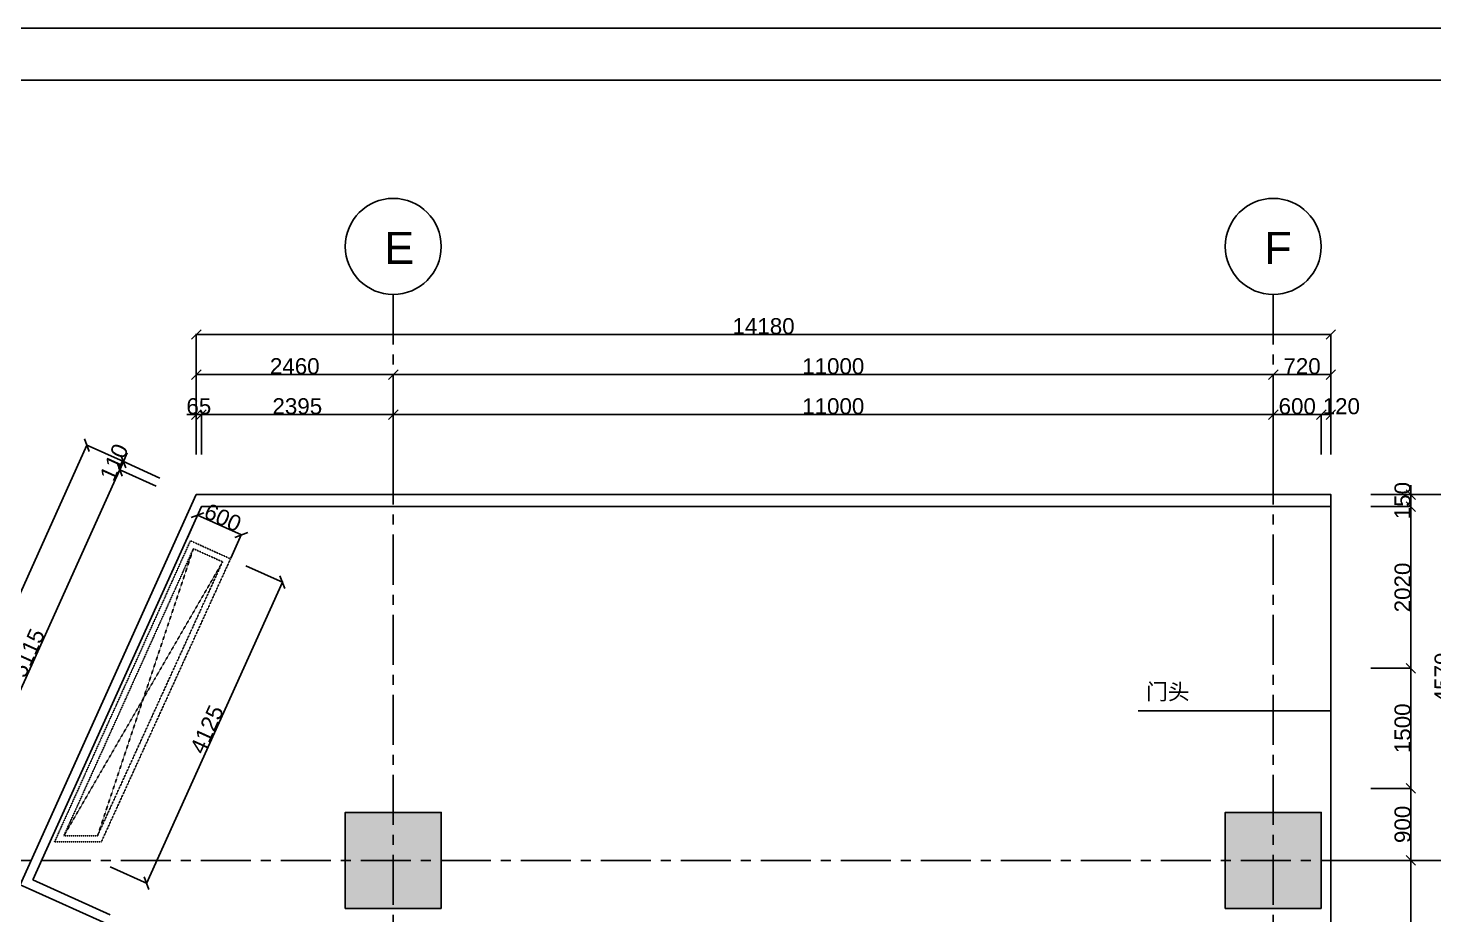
# Model space of a CAD drawing. Header units: inches. Extents: x -17602 to 171571, y -36276 to 39274.
# Drawn here: x -8510 to 9062, y 2855 to 13931 of the extents above; entities that cross this region are included whole.
import ezdxf

# ---------------------------------------------------------------- set-up
doc = ezdxf.new("R2010")
doc.units = ezdxf.units.IN
doc.header["$MEASUREMENT"] = 0
doc.linetypes.add('CENTER', pattern=[2, 1.25, -0.25, 0.25, -0.25])
doc.linetypes.add('HIDDEN_PD8', pattern=[0.75, 0.5, -0.25])
for name, color, linetype in [('DIM', 3, 'Continuous'), ('DIM TEXT', 7, 'Continuous'), ('WALL', 255, 'Continuous'), ('轴线', 10, 'CENTER')]:
    doc.layers.add(name, color=color, linetype=linetype)
doc.styles.get("Standard").update_dxf_attribs({"font": 'arial.ttf'})
doc.dimstyles.new('DIM-200MM', dxfattribs={"dimtxt": 200, "dimasz": 120, "dimexe": 10, "dimexo": 10, "dimgap": 0.7, "dimtad": 1, "dimdec": 0, "dimrnd": 5, "dimzin": 1, "dimdsep": 46, "dimtxsty": 'Standard', "dimblk": 'OBLIQUE', "dimcen": 0.5, "dimdle": 1, "dimclrd": 256, "dimclre": 256, "dimclrt": 7, "dimaunit": 1, "dimadec": 0, "dimazin": 0, "dimtfac": 1, "dimtdec": 0, "dimtix": 1, "dimtmove": 2, "dimatfit": 3, "dimfxl": 0, "dimtolj": 1, "dimtzin": 1, "dimarcsym": 0})

# ---------------------------------------------------------------- blocks, each defined once
blk = doc.blocks.new('_Oblique')
at = {"color": 0, "linetype": 'ByBlock', "lineweight": -2}
blk.add_line((-0.5, -0.5), (0.5, 0.5), dxfattribs=at)
blk = doc.blocks.new('*D7')
at = {"layer": 'DEFPOINTS', "color": 0, "transparency": 16777216}
for p in [(7774, 3535), (8774, 3535), (7774, -2677)]:
    blk.add_point(p, dxfattribs=at)
at = {"layer": 'DIM', "lineweight": -2, "transparency": 16777216}
for p, q in [((8274, 3535), (8784, 3535)), ((8774, -2678), (8774, 3536)), ((8274, -2677), (8784, -2677))]:
    blk.add_line(p, q, dxfattribs=at)
at = {"layer": 'DIM', "lineweight": -2, "transparency": 16777216, "xscale": 120, "yscale": 120, "zscale": 120}
for p, rotation in [((8774, 3535), 90), ((8774, -2677), 270)]:
    blk.add_blockref('_Oblique', p, dxfattribs=dict(at, rotation=rotation))
at = {"layer": 'DIM', "color": 7, "transparency": 16777216, "insert": (8671, 429), "char_height": 200, "attachment_point": 5, "rotation": 90}
blk.add_mtext('\\A1;6210', dxfattribs=at)
blk = doc.blocks.new('*D8')
at = {"layer": 'DEFPOINTS', "color": 0, "transparency": 16777216}
for p in [(7774, 5935), (8774, 5935), (7774, 4435)]:
    blk.add_point(p, dxfattribs=at)
at = {"layer": 'DIM', "lineweight": -2, "transparency": 16777216}
for p, q in [((8274, 5935), (8784, 5935)), ((8774, 4434), (8774, 5936)), ((8274, 4435), (8784, 4435))]:
    blk.add_line(p, q, dxfattribs=at)
at = {"layer": 'DIM', "lineweight": -2, "transparency": 16777216, "xscale": 120, "yscale": 120, "zscale": 120}
for p, rotation in [((8774, 5935), 90), ((8774, 4435), 270)]:
    blk.add_blockref('_Oblique', p, dxfattribs=dict(at, rotation=rotation))
at = {"layer": 'DIM', "color": 7, "transparency": 16777216, "insert": (8671, 5185), "char_height": 200, "attachment_point": 5, "rotation": 90}
blk.add_mtext('\\A1;1500', dxfattribs=at)
blk = doc.blocks.new('*D9')
at = {"layer": 'DEFPOINTS', "color": 0, "transparency": 16777216}
for p in [(7774, 7954), (8774, 7954), (7774, 5935)]:
    blk.add_point(p, dxfattribs=at)
at = {"layer": 'DIM', "lineweight": -2, "transparency": 16777216}
for p, q in [((8274, 7954), (8784, 7954)), ((8774, 5934), (8774, 7955)), ((8274, 5935), (8784, 5935))]:
    blk.add_line(p, q, dxfattribs=at)
at = {"layer": 'DIM', "lineweight": -2, "transparency": 16777216, "xscale": 120, "yscale": 120, "zscale": 120}
for p, rotation in [((8774, 7954), 90), ((8774, 5935), 270)]:
    blk.add_blockref('_Oblique', p, dxfattribs=dict(at, rotation=rotation))
at = {"layer": 'DIM', "color": 7, "transparency": 16777216, "insert": (8671, 6944), "char_height": 200, "attachment_point": 5, "rotation": 90}
blk.add_mtext('\\A1;2020', dxfattribs=at)
blk = doc.blocks.new('*D10')
at = {"layer": 'DEFPOINTS', "color": 0, "transparency": 16777216}
for p in [(7774, 8104), (8774, 8104), (7774, 7954)]:
    blk.add_point(p, dxfattribs=at)
at = {"layer": 'DIM', "lineweight": -2, "transparency": 16777216}
for p, q in [((8274, 8104), (8784, 8104)), ((8774, 8104), (8774, 8224)), ((8774, 7954), (8774, 8104)), ((8274, 7954), (8784, 7954)), ((8774, 7954), (8774, 7834))]:
    blk.add_line(p, q, dxfattribs=at)
at = {"layer": 'DIM', "lineweight": -2, "transparency": 16777216, "xscale": 120, "yscale": 120, "zscale": 120}
for p, rotation in [((8774, 8104), 270), ((8774, 7954), 90)]:
    blk.add_blockref('_Oblique', p, dxfattribs=dict(at, rotation=rotation))
at = {"layer": 'DIM', "color": 7, "transparency": 16777216, "insert": (8671, 8029), "char_height": 200, "attachment_point": 5, "rotation": 90}
blk.add_mtext('\\A1;150', dxfattribs=at)
blk = doc.blocks.new('*D11')
at = {"layer": 'DEFPOINTS', "color": 0, "transparency": 16777216}
for p in [(7774, 8104), (7774, -2827), (9774, -2827)]:
    blk.add_point(p, dxfattribs=at)
at = {"layer": 'DIM', "lineweight": -2, "transparency": 16777216}
for p, q in [((9274, 8104), (9784, 8104)), ((9774, 8105), (9774, -2828)), ((9274, -2827), (9784, -2827))]:
    blk.add_line(p, q, dxfattribs=at)
at = {"layer": 'DIM', "lineweight": -2, "transparency": 16777216, "xscale": 120, "yscale": 120, "zscale": 120}
for p, rotation in [((9774, 8104), 90), ((9774, -2827), 270)]:
    blk.add_blockref('_Oblique', p, dxfattribs=dict(at, rotation=rotation))
at = {"layer": 'DIM', "color": 7, "transparency": 16777216, "insert": (9671, 2639), "char_height": 200, "attachment_point": 5, "rotation": 90}
blk.add_mtext('\\A1;10930', dxfattribs=at)
blk = doc.blocks.new('*D12')
at = {"layer": 'DEFPOINTS', "color": 0, "transparency": 16777216}
for p in [(7774, 3535), (9274, 3535), (7774, -2827)]:
    blk.add_point(p, dxfattribs=at)
at = {"layer": 'DIM', "lineweight": -2, "transparency": 16777216}
for p, q in [((8774, 3535), (9284, 3535)), ((9274, -2828), (9274, 3536)), ((8774, -2827), (9284, -2827))]:
    blk.add_line(p, q, dxfattribs=at)
at = {"layer": 'DIM', "lineweight": -2, "transparency": 16777216, "xscale": 120, "yscale": 120, "zscale": 120}
for p, rotation in [((9274, 3535), 90), ((9274, -2827), 270)]:
    blk.add_blockref('_Oblique', p, dxfattribs=dict(at, rotation=rotation))
at = {"layer": 'DIM', "color": 7, "transparency": 16777216, "insert": (9171, 354), "char_height": 200, "attachment_point": 5, "rotation": 90}
blk.add_mtext('\\A1;6360', dxfattribs=at)
blk = doc.blocks.new('*D13')
at = {"layer": 'DEFPOINTS', "color": 0, "transparency": 16777216}
for p in [(7774, 8104), (9274, 8104), (7774, 3535)]:
    blk.add_point(p, dxfattribs=at)
at = {"layer": 'DIM', "lineweight": -2, "transparency": 16777216}
for p, q in [((8774, 8104), (9284, 8104)), ((9274, 3534), (9274, 8105)), ((8774, 3535), (9284, 3535))]:
    blk.add_line(p, q, dxfattribs=at)
at = {"layer": 'DIM', "lineweight": -2, "transparency": 16777216, "xscale": 120, "yscale": 120, "zscale": 120}
for p, rotation in [((9274, 8104), 90), ((9274, 3535), 270)]:
    blk.add_blockref('_Oblique', p, dxfattribs=dict(at, rotation=rotation))
at = {"layer": 'DIM', "color": 7, "transparency": 16777216, "insert": (9171, 5820), "char_height": 200, "attachment_point": 5, "rotation": 90}
blk.add_mtext('\\A1;4570', dxfattribs=at)
blk = doc.blocks.new('*D16')
at = {"layer": 'DEFPOINTS', "color": 0, "transparency": 16777216}
for p in [(7654, 9104), (7654, 7954), (7774, 7954)]:
    blk.add_point(p, dxfattribs=at)
at = {"layer": 'DIM', "lineweight": -2, "transparency": 16777216}
for p, q in [((7775, 9104), (7653, 9104)), ((7654, 8604), (7654, 9114)), ((7774, 8604), (7774, 9114))]:
    blk.add_line(p, q, dxfattribs=at)
at = {"layer": 'DIM', "lineweight": -2, "transparency": 16777216, "xscale": 120, "yscale": 120, "zscale": 120, "rotation": 180}
blk.add_blockref('_Oblique', (7654, 9104), dxfattribs=at)
at = {"layer": 'DIM', "lineweight": -2, "transparency": 16777216, "xscale": 120, "yscale": 120, "zscale": 120}
blk.add_blockref('_Oblique', (7774, 9104), dxfattribs=at)
at = {"layer": 'DIM', "color": 7, "transparency": 16777216, "insert": (7905, 9207), "char_height": 200, "attachment_point": 5}
blk.add_mtext('\\A1;120', dxfattribs=at)
blk = doc.blocks.new('*D17')
at = {"layer": 'DEFPOINTS', "color": 0, "transparency": 16777216}
for p in [(7774, 4435), (8774, 4435), (7774, 3535)]:
    blk.add_point(p, dxfattribs=at)
at = {"layer": 'DIM', "lineweight": -2, "transparency": 16777216}
for p, q in [((8274, 4435), (8784, 4435)), ((8774, 3534), (8774, 4436)), ((8274, 3535), (8784, 3535))]:
    blk.add_line(p, q, dxfattribs=at)
at = {"layer": 'DIM', "lineweight": -2, "transparency": 16777216, "xscale": 120, "yscale": 120, "zscale": 120}
for p, rotation in [((8774, 4435), 90), ((8774, 3535), 270)]:
    blk.add_blockref('_Oblique', p, dxfattribs=dict(at, rotation=rotation))
at = {"layer": 'DIM', "color": 7, "transparency": 16777216, "insert": (8671, 3985), "char_height": 200, "attachment_point": 5, "rotation": 90}
blk.add_mtext('\\A1;900', dxfattribs=at)
blk = doc.blocks.new('*D18')
at = {"layer": 'DEFPOINTS', "color": 0, "transparency": 16777216}
for p in [(-3946, 9104), (-3946, 7954), (7054, 7954)]:
    blk.add_point(p, dxfattribs=at)
at = {"layer": 'DIM', "lineweight": -2, "transparency": 16777216}
for p, q in [((7055, 9104), (-3947, 9104)), ((-3946, 8604), (-3946, 9114)), ((7054, 8604), (7054, 9114))]:
    blk.add_line(p, q, dxfattribs=at)
at = {"layer": 'DIM', "lineweight": -2, "transparency": 16777216, "xscale": 120, "yscale": 120, "zscale": 120, "rotation": 180}
blk.add_blockref('_Oblique', (-3946, 9104), dxfattribs=at)
at = {"layer": 'DIM', "lineweight": -2, "transparency": 16777216, "xscale": 120, "yscale": 120, "zscale": 120}
blk.add_blockref('_Oblique', (7054, 9104), dxfattribs=at)
at = {"layer": 'DIM', "color": 7, "transparency": 16777216, "insert": (1554, 9207), "char_height": 200, "attachment_point": 5}
blk.add_mtext('\\A1;11000', dxfattribs=at)
blk = doc.blocks.new('*D19')
at = {"layer": 'DEFPOINTS', "color": 0, "transparency": 16777216}
for p in [(-6408, 9104), (-6408, 8104), (-6344, 7954)]:
    blk.add_point(p, dxfattribs=at)
at = {"layer": 'DIM', "lineweight": -2, "transparency": 16777216}
for p, q in [((-6408, 9104), (-6528, 9104)), ((-6408, 8604), (-6408, 9114)), ((-6344, 9104), (-6408, 9104)), ((-6344, 8604), (-6344, 9114)), ((-6344, 9104), (-6224, 9104))]:
    blk.add_line(p, q, dxfattribs=at)
at = {"layer": 'DIM', "lineweight": -2, "transparency": 16777216, "xscale": 120, "yscale": 120, "zscale": 120}
blk.add_blockref('_Oblique', (-6408, 9104), dxfattribs=at)
at = {"layer": 'DIM', "lineweight": -2, "transparency": 16777216, "xscale": 120, "yscale": 120, "zscale": 120, "rotation": 180}
blk.add_blockref('_Oblique', (-6344, 9104), dxfattribs=at)
at = {"layer": 'DIM', "color": 7, "transparency": 16777216, "insert": (-6376, 9207), "char_height": 200, "attachment_point": 5}
blk.add_mtext('\\A1;65', dxfattribs=at)
blk = doc.blocks.new('*D20')
at = {"layer": 'DEFPOINTS', "color": 0, "transparency": 16777216}
for p in [(7654, 9104), (7054, 7954), (7654, 7954)]:
    blk.add_point(p, dxfattribs=at)
at = {"layer": 'DIM', "lineweight": -2, "transparency": 16777216}
for p, q in [((7053, 9104), (7655, 9104)), ((7054, 8604), (7054, 9114)), ((7654, 8604), (7654, 9114))]:
    blk.add_line(p, q, dxfattribs=at)
at = {"layer": 'DIM', "lineweight": -2, "transparency": 16777216, "xscale": 120, "yscale": 120, "zscale": 120, "rotation": 180}
blk.add_blockref('_Oblique', (7054, 9104), dxfattribs=at)
at = {"layer": 'DIM', "lineweight": -2, "transparency": 16777216, "xscale": 120, "yscale": 120, "zscale": 120}
blk.add_blockref('_Oblique', (7654, 9104), dxfattribs=at)
at = {"layer": 'DIM', "color": 7, "transparency": 16777216, "insert": (7354, 9207), "char_height": 200, "attachment_point": 5}
blk.add_mtext('\\A1;600', dxfattribs=at)
blk = doc.blocks.new('*D21')
at = {"layer": 'DEFPOINTS', "color": 0, "transparency": 16777216}
for p in [(-6344, 9104), (-6344, 7954), (-3946, 7954)]:
    blk.add_point(p, dxfattribs=at)
at = {"layer": 'DIM', "lineweight": -2, "transparency": 16777216}
for p, q in [((-3945, 9104), (-6345, 9104)), ((-6344, 8604), (-6344, 9114)), ((-3946, 8604), (-3946, 9114))]:
    blk.add_line(p, q, dxfattribs=at)
at = {"layer": 'DIM', "lineweight": -2, "transparency": 16777216, "xscale": 120, "yscale": 120, "zscale": 120, "rotation": 180}
blk.add_blockref('_Oblique', (-6344, 9104), dxfattribs=at)
at = {"layer": 'DIM', "lineweight": -2, "transparency": 16777216, "xscale": 120, "yscale": 120, "zscale": 120}
blk.add_blockref('_Oblique', (-3946, 9104), dxfattribs=at)
at = {"layer": 'DIM', "color": 7, "transparency": 16777216, "insert": (-5145, 9207), "char_height": 200, "attachment_point": 5}
blk.add_mtext('\\A1;2395', dxfattribs=at)
blk = doc.blocks.new('*D22')
at = {"layer": 'DEFPOINTS', "color": 0, "transparency": 16777216}
for p in [(-3946, 9604), (-6408, 8104), (-3946, 8104)]:
    blk.add_point(p, dxfattribs=at)
at = {"layer": 'DIM', "lineweight": -2, "transparency": 16777216}
for p, q in [((-6409, 9604), (-3945, 9604)), ((-6408, 9104), (-6408, 9614)), ((-3946, 9104), (-3946, 9614))]:
    blk.add_line(p, q, dxfattribs=at)
at = {"layer": 'DIM', "lineweight": -2, "transparency": 16777216, "xscale": 120, "yscale": 120, "zscale": 120, "rotation": 180}
blk.add_blockref('_Oblique', (-6408, 9604), dxfattribs=at)
at = {"layer": 'DIM', "lineweight": -2, "transparency": 16777216, "xscale": 120, "yscale": 120, "zscale": 120}
blk.add_blockref('_Oblique', (-3946, 9604), dxfattribs=at)
at = {"layer": 'DIM', "color": 7, "transparency": 16777216, "insert": (-5177, 9707), "char_height": 200, "attachment_point": 5}
blk.add_mtext('\\A1;2460', dxfattribs=at)
blk = doc.blocks.new('*D23')
at = {"layer": 'DEFPOINTS', "color": 0, "transparency": 16777216}
for p in [(7054, 9604), (-3946, 8104), (7054, 8104)]:
    blk.add_point(p, dxfattribs=at)
at = {"layer": 'DIM', "lineweight": -2, "transparency": 16777216}
for p, q in [((-3947, 9604), (7055, 9604)), ((-3946, 9104), (-3946, 9614)), ((7054, 9104), (7054, 9614))]:
    blk.add_line(p, q, dxfattribs=at)
at = {"layer": 'DIM', "lineweight": -2, "transparency": 16777216, "xscale": 120, "yscale": 120, "zscale": 120, "rotation": 180}
blk.add_blockref('_Oblique', (-3946, 9604), dxfattribs=at)
at = {"layer": 'DIM', "lineweight": -2, "transparency": 16777216, "xscale": 120, "yscale": 120, "zscale": 120}
blk.add_blockref('_Oblique', (7054, 9604), dxfattribs=at)
at = {"layer": 'DIM', "color": 7, "transparency": 16777216, "insert": (1554, 9707), "char_height": 200, "attachment_point": 5}
blk.add_mtext('\\A1;11000', dxfattribs=at)
blk = doc.blocks.new('*D24')
at = {"layer": 'DEFPOINTS', "color": 0, "transparency": 16777216}
for p in [(7774, 9604), (7054, 8104), (7774, 8104)]:
    blk.add_point(p, dxfattribs=at)
at = {"layer": 'DIM', "lineweight": -2, "transparency": 16777216}
for p, q in [((7053, 9604), (7775, 9604)), ((7054, 9104), (7054, 9614)), ((7774, 9104), (7774, 9614))]:
    blk.add_line(p, q, dxfattribs=at)
at = {"layer": 'DIM', "lineweight": -2, "transparency": 16777216, "xscale": 120, "yscale": 120, "zscale": 120, "rotation": 180}
blk.add_blockref('_Oblique', (7054, 9604), dxfattribs=at)
at = {"layer": 'DIM', "lineweight": -2, "transparency": 16777216, "xscale": 120, "yscale": 120, "zscale": 120}
blk.add_blockref('_Oblique', (7774, 9604), dxfattribs=at)
at = {"layer": 'DIM', "color": 7, "transparency": 16777216, "insert": (7414, 9707), "char_height": 200, "attachment_point": 5}
blk.add_mtext('\\A1;720', dxfattribs=at)
blk = doc.blocks.new('*D25')
at = {"layer": 'DEFPOINTS', "color": 0, "transparency": 16777216}
for p in [(7774, 10104), (-6408, 8104), (7774, 8104)]:
    blk.add_point(p, dxfattribs=at)
at = {"layer": 'DIM', "lineweight": -2, "transparency": 16777216}
for p, q in [((-6409, 10104), (7775, 10104)), ((-6408, 9604), (-6408, 10114)), ((7774, 9604), (7774, 10114))]:
    blk.add_line(p, q, dxfattribs=at)
at = {"layer": 'DIM', "lineweight": -2, "transparency": 16777216, "xscale": 120, "yscale": 120, "zscale": 120, "rotation": 180}
blk.add_blockref('_Oblique', (-6408, 10104), dxfattribs=at)
at = {"layer": 'DIM', "lineweight": -2, "transparency": 16777216, "xscale": 120, "yscale": 120, "zscale": 120}
blk.add_blockref('_Oblique', (7774, 10104), dxfattribs=at)
at = {"layer": 'DIM', "color": 7, "transparency": 16777216, "insert": (683, 10207), "char_height": 200, "attachment_point": 5}
blk.add_mtext('\\A1;14180', dxfattribs=at)
blk = doc.blocks.new('*D33')
at = {"layer": 'DEFPOINTS', "color": 0, "transparency": 16777216}
for p in [(-8559, 3340), (-8449, 3291), (-9032, 2292)]:
    blk.add_point(p, dxfattribs=at)
at = {"layer": 'DIM', "lineweight": -2, "transparency": 16777216}
for p, q in [((-8826, 2748), (-9036, 2283)), ((-8717, 2699), (-8927, 2234)), ((-9032, 2292), (-9141, 2342)), ((-8922, 2243), (-9032, 2292)), ((-8922, 2243), (-8813, 2193))]:
    blk.add_line(p, q, dxfattribs=at)
at = {"layer": 'DIM', "lineweight": -2, "transparency": 16777216, "xscale": 120, "yscale": 120, "zscale": 120}
for p, rotation in [((-9032, 2292), 335.6994302082007), ((-8922, 2243), 155.6994302082007)]:
    blk.add_blockref('_Oblique', p, dxfattribs=dict(at, rotation=rotation))
at = {"layer": 'DIM', "color": 7, "transparency": 16777216, "insert": (-8935, 2361), "char_height": 200, "attachment_point": 5, "rotation": 335.6994}
blk.add_mtext('\\A1;120', dxfattribs=at)
blk = doc.blocks.new('*D34')
at = {"layer": 'DEFPOINTS', "color": 0, "transparency": 16777216}
for p in [(-8449, 3291), (-3953, 1261), (-4426, 213)]:
    blk.add_point(p, dxfattribs=at)
at = {"layer": 'DIM', "lineweight": -2, "transparency": 16777216}
for p, q in [((-8717, 2699), (-8927, 2234)), ((-8923, 2243), (-4425, 212)), ((-4220, 668), (-4430, 204))]:
    blk.add_line(p, q, dxfattribs=at)
at = {"layer": 'DIM', "lineweight": -2, "transparency": 16777216, "xscale": 120, "yscale": 120, "zscale": 120}
for p, rotation in [((-8922, 2243), 155.6993187477827), ((-4426, 213), 335.6993187477827)]:
    blk.add_blockref('_Oblique', p, dxfattribs=dict(at, rotation=rotation))
at = {"layer": 'DIM', "color": 7, "transparency": 16777216, "insert": (-6632, 1322), "char_height": 200, "attachment_point": 5, "rotation": 335.6993}
blk.add_mtext('\\A1;4935', dxfattribs=at)
blk = doc.blocks.new('*D40')
at = {"layer": 'DEFPOINTS', "color": 0, "transparency": 16777216}
for p in [(-8620, 3204), (4735, -2827), (4118, -4194)]:
    blk.add_point(p, dxfattribs=at)
at = {"layer": 'DIM', "lineweight": -2, "transparency": 16777216}
for p, q in [((-9032, 2292), (-9242, 1827)), ((-9238, 1837), (4119, -4194)), ((4323, -3738), (4113, -4203))]:
    blk.add_line(p, q, dxfattribs=at)
at = {"layer": 'DIM', "lineweight": -2, "transparency": 16777216, "xscale": 120, "yscale": 120, "zscale": 120}
for p, rotation in [((-9238, 1837), 155.6994315629858), ((4118, -4194), 335.6994315629858)]:
    blk.add_blockref('_Oblique', p, dxfattribs=dict(at, rotation=rotation))
at = {"layer": 'DIM', "color": 7, "transparency": 16777216, "insert": (-2518, -1085), "char_height": 200, "attachment_point": 5, "rotation": 335.6994}
blk.add_mtext('\\A1;14655', dxfattribs=at)
blk = doc.blocks.new('*D41')
at = {"layer": 'DEFPOINTS', "color": 0, "transparency": 16777216}
for p in [(-9519, 3643), (-8499, 3182), (-8449, 3291)]:
    blk.add_point(p, dxfattribs=at)
at = {"layer": 'DIM', "lineweight": -2, "transparency": 16777216}
for p, q in [((-9470, 3752), (-9519, 3643)), ((-9014, 3546), (-9479, 3756)), ((-9470, 3752), (-9421, 3861)), ((-9519, 3643), (-9569, 3533)), ((-9064, 3437), (-9528, 3647))]:
    blk.add_line(p, q, dxfattribs=at)
at = {"layer": 'DIM', "lineweight": -2, "transparency": 16777216, "xscale": 120, "yscale": 120, "zscale": 120}
for p, rotation in [((-9519, 3643), 65.69943020803385), ((-9470, 3752), 245.6994302080338)]:
    blk.add_blockref('_Oblique', p, dxfattribs=dict(at, rotation=rotation))
at = {"layer": 'DIM', "color": 7, "transparency": 16777216, "insert": (-9588, 3740), "char_height": 200, "attachment_point": 5, "rotation": 65.6994}
blk.add_mtext('\\A1;120', dxfattribs=at)
blk = doc.blocks.new('*D42')
at = {"layer": 'DEFPOINTS', "color": 0, "transparency": 16777216}
for p in [(-7364, 8415), (-6344, 7954), (-8449, 3291)]:
    blk.add_point(p, dxfattribs=at)
at = {"layer": 'DIM', "lineweight": -2, "transparency": 16777216}
for p, q in [((-9470, 3751), (-7364, 8416)), ((-6909, 8209), (-7373, 8419)), ((-9014, 3546), (-9479, 3756))]:
    blk.add_line(p, q, dxfattribs=at)
at = {"layer": 'DIM', "lineweight": -2, "transparency": 16777216, "xscale": 120, "yscale": 120, "zscale": 120}
for p, rotation in [((-7364, 8415), 65.6994302082064), ((-9470, 3752), 245.6994302082064)]:
    blk.add_blockref('_Oblique', p, dxfattribs=dict(at, rotation=rotation))
at = {"layer": 'DIM', "color": 7, "transparency": 16777216, "insert": (-8511, 6126), "char_height": 200, "attachment_point": 5, "rotation": 65.6994}
blk.add_mtext('\\A1;5115', dxfattribs=at)
blk = doc.blocks.new('*D43')
at = {"layer": 'DEFPOINTS', "color": 0, "transparency": 16777216}
for p in [(-7319, 8516), (-6408, 8104), (-6453, 8004)]:
    blk.add_point(p, dxfattribs=at)
at = {"layer": 'DIM', "lineweight": -2, "transparency": 16777216}
for p, q in [((-7319, 8516), (-7270, 8625)), ((-7364, 8415), (-7319, 8516)), ((-6863, 8310), (-7328, 8520)), ((-7364, 8415), (-7414, 8306)), ((-6909, 8209), (-7373, 8419))]:
    blk.add_line(p, q, dxfattribs=at)
at = {"layer": 'DIM', "lineweight": -2, "transparency": 16777216, "xscale": 120, "yscale": 120, "zscale": 120}
for p, rotation in [((-7364, 8415), 65.69943020820014), ((-7319, 8516), 245.6994302082001)]:
    blk.add_blockref('_Oblique', p, dxfattribs=dict(at, rotation=rotation))
at = {"layer": 'DIM', "color": 7, "transparency": 16777216, "insert": (-7435, 8508), "char_height": 200, "attachment_point": 5, "rotation": 65.6994}
blk.add_mtext('\\A1;110', dxfattribs=at)
blk = doc.blocks.new('*D44')
at = {"layer": 'DEFPOINTS', "color": 0, "transparency": 16777216}
for p in [(-6408, 8104), (-9975, 3848), (-8608, 3231)]:
    blk.add_point(p, dxfattribs=at)
at = {"layer": 'DIM', "lineweight": -2, "transparency": 16777216}
for p, q in [((-7774, 8722), (-9975, 3847)), ((-7319, 8516), (-7784, 8726)), ((-9519, 3643), (-9984, 3852))]:
    blk.add_line(p, q, dxfattribs=at)
at = {"layer": 'DIM', "lineweight": -2, "transparency": 16777216, "xscale": 120, "yscale": 120, "zscale": 120}
for p, rotation in [((-7775, 8722), 65.69943020803515), ((-9975, 3848), 245.6994302080352)]:
    blk.add_blockref('_Oblique', p, dxfattribs=dict(at, rotation=rotation))
at = {"layer": 'DIM', "color": 7, "transparency": 16777216, "insert": (-8969, 6327), "char_height": 200, "attachment_point": 5, "rotation": 65.6994}
blk.add_mtext('\\A1;5345', dxfattribs=at)
blk = doc.blocks.new('*D46')
at = {"layer": 'DEFPOINTS', "color": 0, "transparency": 16777216}
for p in [(-6392, 7847), (-6527, 7549), (-5980, 7302)]:
    blk.add_point(p, dxfattribs=at)
at = {"layer": 'DIM', "lineweight": -2, "transparency": 16777216}
for p, q in [((-6523, 7558), (-6388, 7856)), ((-5844, 7600), (-6393, 7848)), ((-5976, 7311), (-5841, 7609))]:
    blk.add_line(p, q, dxfattribs=at)
at = {"layer": 'DIM', "lineweight": -2, "transparency": 16777216, "xscale": 120, "yscale": 120, "zscale": 120}
for p, rotation in [((-6392, 7847), 155.6994302082064), ((-5845, 7600), 335.6994302082064)]:
    blk.add_blockref('_Oblique', p, dxfattribs=dict(at, rotation=rotation))
at = {"layer": 'DIM', "color": 7, "transparency": 16777216, "insert": (-6076, 7817), "char_height": 200, "attachment_point": 5, "rotation": 335.6994}
blk.add_mtext('\\A1;600', dxfattribs=at)
blk = doc.blocks.new('*D47')
at = {"layer": 'DEFPOINTS', "color": 0, "transparency": 16777216}
for p in [(-6481, 7528), (-5332, 7009), (-8179, 3768)]:
    blk.add_point(p, dxfattribs=at)
at = {"layer": 'DIM', "lineweight": -2, "transparency": 16777216}
for p, q in [((-5788, 7215), (-5323, 7005)), ((-7031, 3248), (-5332, 7010)), ((-7486, 3455), (-7021, 3245))]:
    blk.add_line(p, q, dxfattribs=at)
at = {"layer": 'DIM', "lineweight": -2, "transparency": 16777216, "xscale": 120, "yscale": 120, "zscale": 120}
for p, rotation in [((-5332, 7009), 65.69943020821673), ((-7030, 3249), 245.6994302082167)]:
    blk.add_blockref('_Oblique', p, dxfattribs=dict(at, rotation=rotation))
at = {"layer": 'DIM', "color": 7, "transparency": 16777216, "insert": (-6275, 5171), "char_height": 200, "attachment_point": 5, "rotation": 65.6994}
blk.add_mtext('\\A1;4125', dxfattribs=at)

msp = doc.modelspace()

# ---------------------------------------------------------------- hatches: boundary and pattern name
at = {"layer": 'WALL'}
h = msp.add_hatch(color=256, dxfattribs=at)
h.dxf.hatch_style = 1
h.paths.add_polyline_path([(-3346.1, 2935.1), (-3346.1, 4135.1), (-4546.1, 4135.1), (-4546.1, 2935.1)])
h.paths.add_polyline_path([(7653.9, 2935.1), (7653.9, 4135.1), (6453.9, 4135.1), (6453.9, 2935.1)])

# ---------------------------------------------------------------- linework, layer by layer
msp.add_lwpolyline([(-17552.2, -10001.8), (-17552.2, 13931), (17007.8, 13931)])
msp.add_lwpolyline([(-17033.8, 13283), (18217.4, 13283), (18217.4, -11081.8), (-17033.8, -11081.8)], close=True)
at = {"layer": 'DIM'}
for p, q in [((-3946.1, 10103.9), (-3946.1, 10603.9)), ((7053.9, 10103.9), (7053.9, 10603.9)), ((7773.9, 5402.2), (5366.1, 5402.2))]:
    msp.add_line(p, q, dxfattribs=at)
for centre in [(-3946.1, 11204.3), (7053.9, 11204.3)]:
    msp.add_circle(centre, 600, dxfattribs=at)
at = {"layer": 'WALL'}
for p, q in [((7773.9, 7954.3), (7773.9, -2676.6)), ((-8498.6, 3181.6), (-7532.5, 2745.4)), ((-8449.2, 3291), (-7483.1, 2854.8)), ((-8266.9, 3208.7), (-8266.9, 3208.7)), ((-8266.9, 3208.7), (-8266.9, 3208.7)), ((-8266.9, 3208.7), (-8266.9, 3208.7))]:
    msp.add_line(p, q, dxfattribs=at)
at = {"layer": 'WALL', "linetype": 'HIDDEN_PD8', "ltscale": 0.05}
for p, q in [((-6443.7, 7428.7), (-7642.4, 3842.7)), ((-6079.2, 7264.1), (-8062.9, 3842.7))]:
    msp.add_line(p, q, dxfattribs=at)
at = {"layer": 'WALL'}
for points in [[(-8498.6, 3181.6), (-8608, 3231), (-6407.5, 8104.3), (7773.9, 8104.3), (7773.9, 7954.3)], [(7773.9, 7954.3), (-6343.6, 7954.3), (-8449.2, 3291)]]:
    msp.add_lwpolyline(points, dxfattribs=at)
at = {"layer": 'WALL', "linetype": 'HIDDEN_PD8', "ltscale": 0.05}
msp.add_lwpolyline([(-8179.1, 3767.7), (-7594.2, 3767.7), (-5980, 7301.6), (-6481.2, 7527.9), (-8179.1, 3767.7)], dxfattribs=at)
msp.add_lwpolyline([(-8062.9, 3842.7), (-7642.4, 3842.7), (-6079.5, 7264.2), (-6443.7, 7428.7)], close=True, dxfattribs=at)
at = {"layer": 'WALL'}
msp.add_lwpolyline([(-3346.1, 2935.1), (-3346.1, 4135.1), (-4546.1, 4135.1), (-4546.1, 2935.1)], close=True, dxfattribs=at)
msp.add_lwpolyline([(-3346.1, 2935.1), (-3346.1, 4135.1), (-4546.1, 4135.1), (-4546.1, 2935.1)], close=True, dxfattribs=at)
at = {"layer": 'WALL', "ltscale": 0.0125}
msp.add_lwpolyline([(7653.9, 2935.1), (7653.9, 4135.1), (6453.9, 4135.1), (6453.9, 2935.1)], close=True, dxfattribs=at)
at = {"layer": '轴线', "ltscale": 500}
for p, q in [((-3946.1, 10604.3), (-3946.1, -1631.1)), ((7053.9, 10604.3), (7053.9, -5326)), ((10273.9, 3535.1), (-11213.7, 3535.1))]:
    msp.add_line(p, q, dxfattribs=at)

# ---------------------------------------------------------------- texts
at = {"layer": 'DIM TEXT', "attachment_point": 1}
for s, insert, char_height in [('E', (-4057.5, 11386.1), 400), ('F', (6942.5, 11386.1), 400), ('{\\fSimSun|b0|i0|c134|p2;门头}', (5463.6, 5742.5), 200)]:
    msp.add_mtext_dynamic_manual_height_columns(s, width=10456.675, gutter_width=2, heights=[0], dxfattribs=dict(at, insert=insert, char_height=char_height))

# ---------------------------------------------------------------- dimensions: what is measured, and where the dimension line sits
at = {"layer": 'DIM'}
for base, p1, p2, picture, middle in [((7773.9, 10104.3), (-6407.5, 8104.3), (7773.9, 8104.3), '*D25', (683.2, 10207.1)), ((-3946.1, 9604.3), (-6407.5, 8104.3), (-3946.1, 8104.3), '*D22', (-5176.8, 9707.1)), ((7053.9, 9604.3), (-3946.1, 8104.3), (7053.9, 8104.3), '*D23', (1553.9, 9707.1)), ((7773.9, 9604.3), (7053.9, 8104.3), (7773.9, 8104.3), '*D24', (7413.9, 9707.1)), ((-6407.5, 9104.3), (-6343.6, 7954.3), (-6407.5, 8104.3), '*D19', (-6375.6, 9207.1)), ((-6343.599, 9104.2501), (-3946.1378, 7954.2501), (-6343.599, 7954.2501), '*D21', (-5144.8684, 9207.1329)), ((-3946.1, 9104.3), (7053.9, 7954.3), (-3946.1, 7954.3), '*D18', (1553.9, 9207.1)), ((7653.9, 9104.3), (7053.9, 7954.3), (7653.9, 7954.3), '*D20', (7353.9, 9207.1))]:
    dim = msp.add_linear_dim(base=base, p1=p1, p2=p2, dimstyle='DIM-200MM', dxfattribs=at)
    dim.commit()
    dim.dimension.update_dxf_attribs({"geometry": picture, "text_midpoint": middle})
dim = msp.add_linear_dim(base=(7653.9, 9104.3), p1=(7773.9, 7954.3), p2=(7653.9, 7954.3), dimstyle='DIM-200MM', dxfattribs=at)
dim.commit()
dim.dimension.update_dxf_attribs({"geometry": '*D16', "text_midpoint": (7905.1, 9207.1), "dimtype": 160})
for p1, p2, distance, picture, middle in [((-6407.5, 8104.3), (-8608, 3231), -1500, '*D44', (-8968.6, 6327.2)), ((-6452.9669, 8003.6329), (-6407.5353, 8104.2501), 1000, '*D43', (-7435.3554, 8507.7756)), ((-8449.2, 3291), (-6343.6, 7954.3), 1120, '*D42', (-8510.9, 6125.8)), ((-5980, 7301.6), (-6526.8, 7548.5), -327.8, '*D46', (-6076.2, 7817.5)), ((-8179.1, 3767.7), (-6481.2, 7527.9), -1260.7, '*D47', (-6274.9, 5171.4)), ((-8449.2, 3291), (-8498.6, 3181.6), -1120, '*D41', (-9588.4, 3739.5)), ((-8449.2, 3291), (-8558.6, 3340.4), 1150, '*D33', (-8934.8, 2361.3)), ((-8620.3, 3203.6), (4734.9, -2826.6), -1500, '*D40', (-2517.7, -1084.9)), ((-8449.2, 3291), (-3952.9, 1260.7), -1150, '*D34', (-6631.9, 1321.5))]:
    dim = msp.add_aligned_dim(p1=p1, p2=p2, distance=distance, dimstyle='DIM-200MM', dxfattribs=at)
    dim.commit()
    dim.dimension.update_dxf_attribs({"geometry": picture, "text_midpoint": middle})
for base, p1, p2, picture, middle in [((8773.9, 8104.3), (7773.9, 7954.3), (7773.9, 8104.3), '*D10', (8671, 8029.3)), ((9773.9, -2826.6), (7773.9, 8104.3), (7773.9, -2826.6), '*D11', (9671, 2638.8)), ((9273.9, 8104.3), (7773.9, 3535.1), (7773.9, 8104.3), '*D13', (9171, 5819.7)), ((8773.9, 7954.3), (7773.9, 5934.7), (7773.9, 7954.3), '*D9', (8671, 6944.5)), ((8773.9, 5934.7), (7773.9, 4435.1), (7773.9, 5934.7), '*D8', (8671, 5184.9)), ((8773.9, 4435.1), (7773.9, 3535.1), (7773.9, 4435.1), '*D17', (8671, 3985.1)), ((8773.9, 3535.1), (7773.9, -2676.6), (7773.9, 3535.1), '*D7', (8671, 429.2)), ((9273.9, 3535.1), (7773.9, -2826.6), (7773.9, 3535.1), '*D12', (9171, 354.2))]:
    dim = msp.add_linear_dim(base=base, p1=p1, p2=p2, angle=90, dimstyle='DIM-200MM', dxfattribs=at)
    dim.commit()
    dim.dimension.update_dxf_attribs({"geometry": picture, "text_midpoint": middle})

doc.saveas('drawing.dxf')
